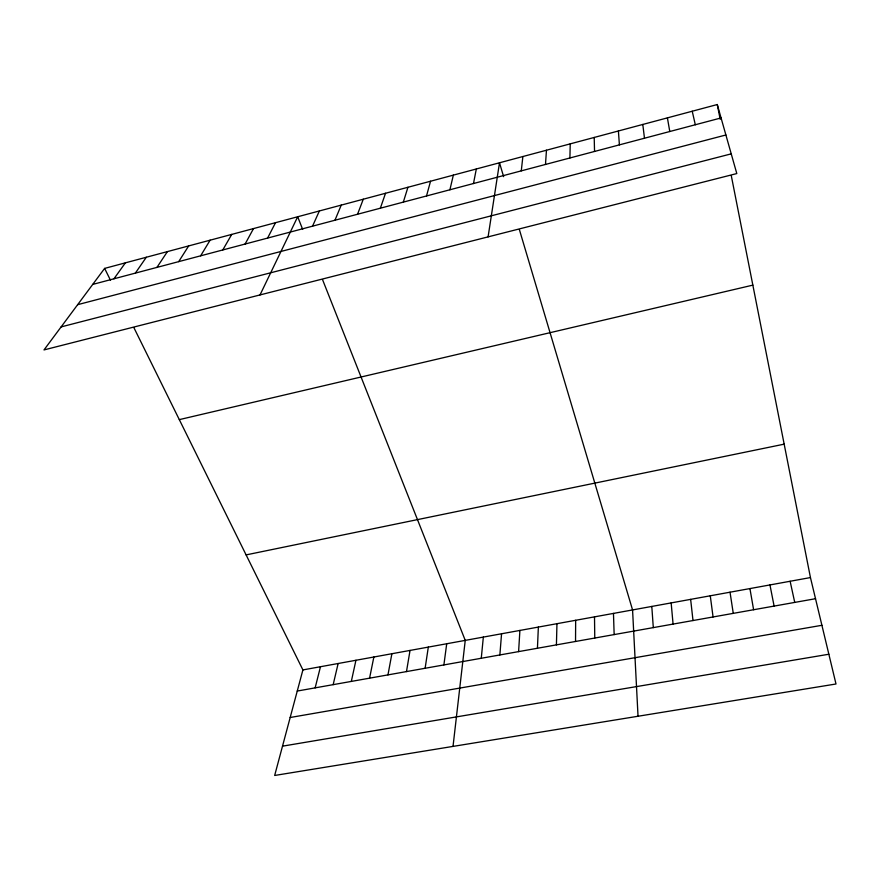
<?xml version="1.0" encoding="UTF-8"?>
<svg xmlns="http://www.w3.org/2000/svg" width="880" height="880" viewBox="0 0 880 880"><rect width="100%" height="100%" fill="white"/><g stroke="black" fill="none" stroke-linecap="round" stroke-linejoin="round"><path stroke-width="1.32" d="M575.531 641.465L575.663 620.29M569.91 157.982L570.229 143.869M556.424 644.875L556.952 623.689M537.438 648.252L538.362 627.077M518.595 651.618L519.904 630.432M545.49 164.45L546.458 150.227M499.873 654.951L501.556 633.776M481.272 658.262L483.34 637.087M521.279 170.863L522.874 156.53M453.024 746.405L465.245 640.376L322.564 279.686M443.894 664.917L446.71 643.753M425.128 668.261L428.318 647.097M488.092 236.874L499.499 162.778L503.635 176.671M406.483 671.583L410.036 650.43M387.97 674.883L391.886 653.73M473.484 183.535L476.322 168.982M369.578 678.161L373.857 657.008M351.318 681.417L355.938 660.264M333.168 684.651L338.14 663.509M449.9 189.783L453.343 175.131M315.15 687.863L320.474 666.721M133.914 327.69L302.907 669.922L274.67 775.467L836 683.991L810.447 577.566L731.291 175.692M426.514 195.976L430.54 181.225M403.326 202.114L407.935 187.275M380.347 208.208L385.528 193.27M357.544 214.247L363.286 199.21M334.95 220.242L341.242 205.117M312.532 226.182L319.374 210.958M260.018 294.932L297.682 216.766L302.654 229.339M267.597 238.084L275.517 222.695M245.091 244.046L253.528 228.569M222.772 249.964L231.737 234.399M200.629 255.827L210.111 240.185M178.684 261.646L188.672 245.927M156.926 267.41L167.409 251.614M135.344 273.13L146.311 257.257M113.949 278.795L125.389 262.845M104.632 268.4L44 349.921L736.802 173.558L717.277 104.533L104.632 268.4L110.484 280.236M92.719 284.416L721.061 117.931M77.649 304.678L725.89 134.992M61.116 326.909L731.225 153.857M179.311 419.628L752.851 285.131M246.103 554.895L784.168 444.158M302.907 669.922L810.447 577.566M297.253 691.053L815.518 598.708M290.18 717.497L821.909 625.295M282.513 746.163L828.861 654.236M519.387 229.614L632.566 609.939L638.033 716.254M692.23 111.232L695.31 124.751M790.13 581.262L794.739 602.415M717.277 104.533L720.192 119.328M769.956 584.936L774.103 606.089M749.925 588.577L753.61 609.741M667.403 117.876L669.779 131.516M730.026 592.207L733.271 613.36M710.27 595.793L713.064 616.968M642.796 124.454L644.479 138.226M690.646 599.368L693 620.543M671.154 602.91L673.079 624.085M618.398 130.977L619.399 144.87M651.794 606.441L653.301 627.616M613.47 613.404L614.152 634.59M594.209 137.445L594.539 151.459M594.506 616.858L594.77 638.044"/></g></svg>
